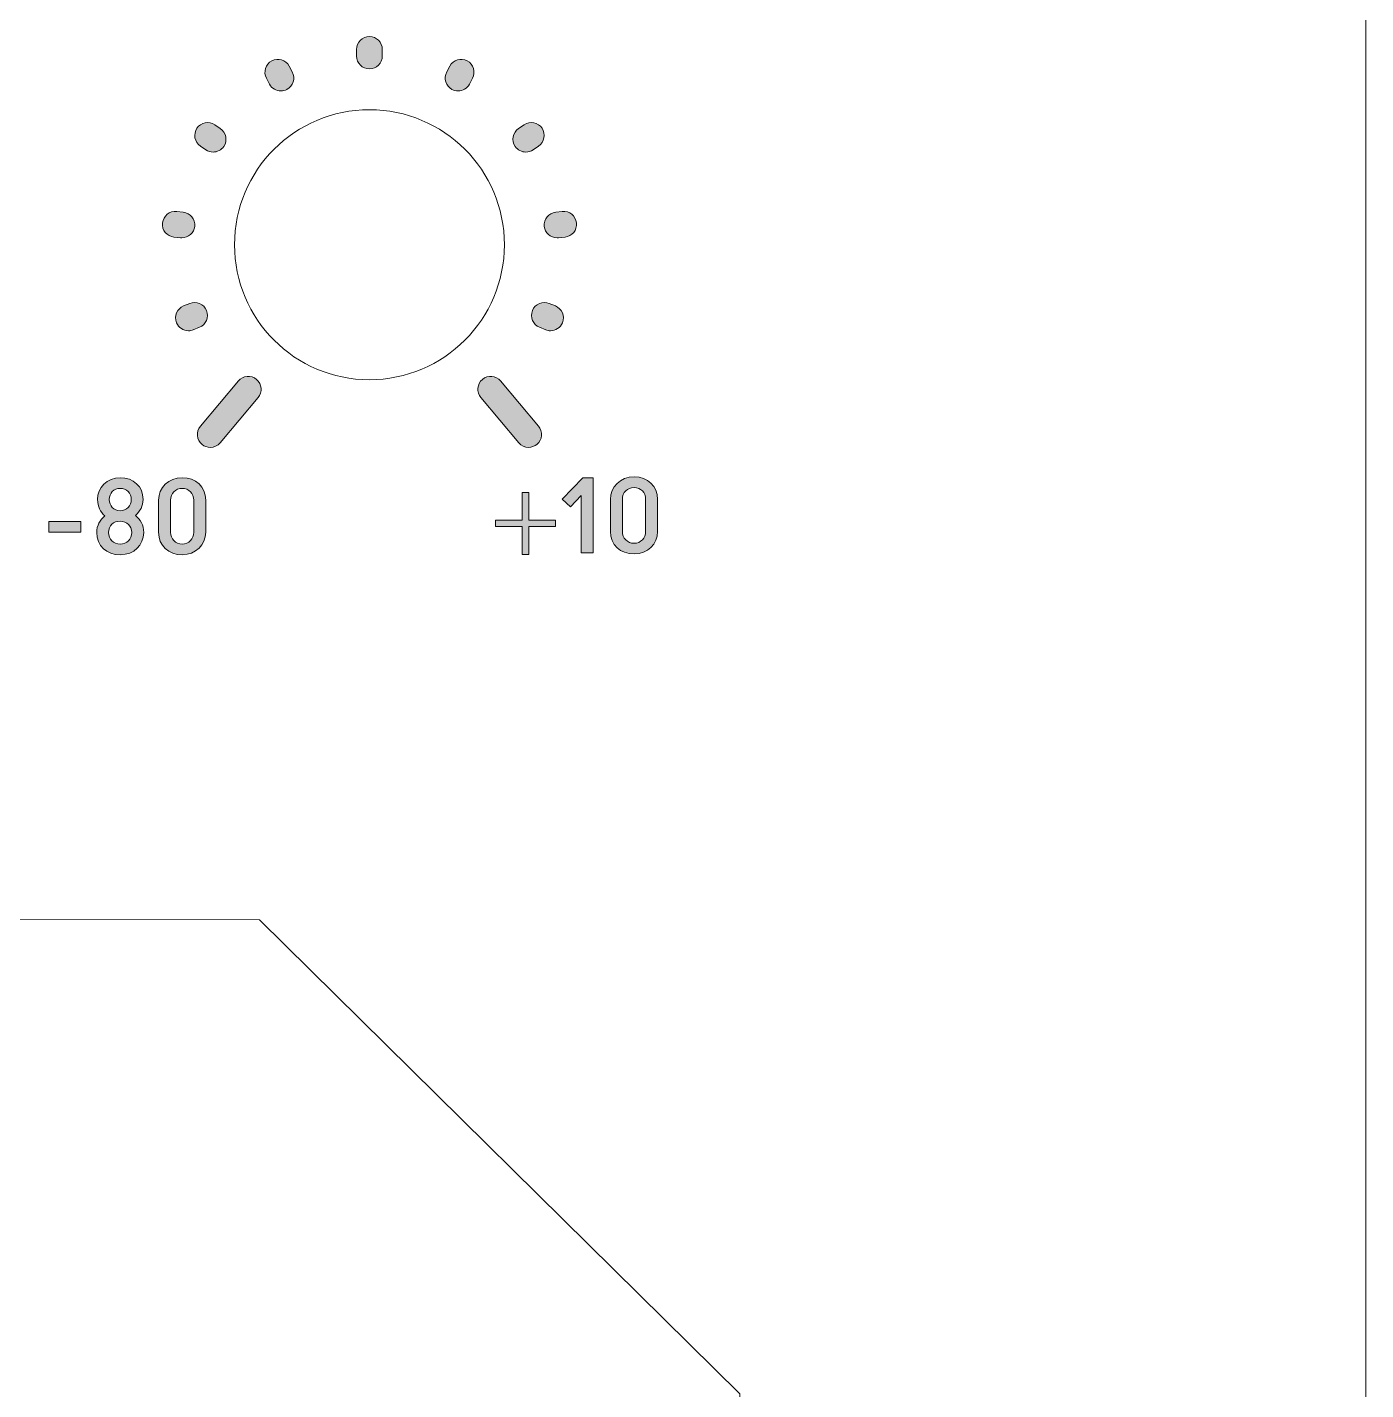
# Model space of a CAD drawing. Extents: x 246 to 922, y -755 to -114.
# Drawn here: x 766.5 to 922.4, y -596.9 to -438.4 of the extents above; entities that cross this region are included whole.
import ezdxf

# ---------------------------------------------------------------- set-up
doc = ezdxf.new("R2010")
doc.units = 0
doc.header["$MEASUREMENT"] = 0
doc.layers.add('laser_marking', color=7, linetype='Continuous', lineweight=0)
doc.layers.add('レイヤー 1', color=7, linetype='Continuous', lineweight=0)

# ---------------------------------------------------------------- blocks, each defined once
blk = doc.blocks.new('Block_0')
at = {"layer": 'レイヤー 1', "color": 7, "lineweight": 9}
blk.add_circle((806.37, -463.7), 15.71, dxfattribs=at)
blk.add_open_spline([(849.48, -597.41), (849.48, -597.41), (849.48, -755.49), (849.48, -755.49), (849.48, -755.49), (904.59, -755.39), (904.59, -755.39), (914.29, -755.37), (921.42, -747.83), (922.35, -738.23), (922.35, -738.23), (922.34, -133.16), (922.34, -133.16), (922.34, -123.34), (914.29, -115.5), (904.51, -115.5), (904.51, -115.5), (267.97, -115.51), (267.97, -115.51), (256.03, -114.2), (246.53, -120.93), (245.64, -133.07), (245.64, -133.07), (245.64, -736.62), (245.64, -736.62), (245.58, -746.71), (252.91, -755.3), (263.02, -755.32), (263.02, -755.32), (317.8, -755.47), (317.8, -755.47), (317.8, -755.47), (317.84, -597.12), (317.84, -597.12), (317.84, -597.12), (373.61, -541.72), (373.61, -541.72), (373.61, -541.72), (793.57, -542.25), (793.57, -542.25), (793.57, -542.25), (849.48, -597.41), (849.48, -597.41)], degree=3, knots=[0, 0, 0, 0, 1, 1, 1, 2, 2, 2, 3, 3, 3, 4, 4, 4, 5, 5, 5, 6, 6, 6, 7, 7, 7, 8, 8, 8, 9, 9, 9, 10, 10, 10, 11, 11, 11, 12, 12, 12, 13, 13, 13, 14, 14, 14, 14], dxfattribs=at)
blk = doc.blocks.new('Block_15')
at = {"layer": 'laser_marking'}
for points, knots in [([(829.78, -494.21), (829.78, -494.21), (828.82, -493.3), (828.82, -493.3), (828.82, -493.3), (831.22, -490.83), (831.22, -490.83), (831.22, -490.83), (832.42, -490.83), (832.42, -490.83), (832.42, -490.83), (832.42, -499.56), (832.42, -499.56), (832.42, -499.56), (831.02, -499.56), (831.02, -499.56), (831.02, -499.56), (831.02, -492.89), (831.02, -492.89), (831.02, -492.89), (829.78, -494.21), (829.78, -494.21)], [0, 0, 0, 0, 1, 1, 1, 2, 2, 2, 3, 3, 3, 4, 4, 4, 5, 5, 5, 6, 6, 6, 7, 7, 7, 7]), ([(834.42, -497.07), (834.42, -497.07), (834.42, -493.33), (834.42, -493.33), (834.42, -491.89), (835.57, -490.71), (837.18, -490.71), (838.76, -490.71), (839.91, -491.77), (839.91, -493.33), (839.91, -493.33), (839.91, -497.07), (839.91, -497.07), (839.91, -498.51), (838.76, -499.68), (837.18, -499.68), (835.57, -499.68), (834.42, -498.63), (834.42, -497.07)], [0, 0, 0, 0, 1, 1, 1, 2, 2, 2, 3, 3, 3, 4, 4, 4, 5, 5, 5, 6, 6, 6, 6]), ([(824.15, -492.53), (824.15, -492.53), (824.92, -492.53), (824.92, -492.53), (824.92, -492.53), (824.92, -495.77), (824.92, -495.77), (824.92, -495.77), (828.03, -495.77), (828.03, -495.77), (828.03, -495.77), (828.03, -496.49), (828.03, -496.49), (828.03, -496.49), (824.92, -496.49), (824.92, -496.49), (824.92, -496.49), (824.92, -499.75), (824.92, -499.75), (824.92, -499.75), (824.15, -499.75), (824.15, -499.75), (824.15, -499.75), (824.15, -496.49), (824.15, -496.49), (824.15, -496.49), (821.03, -496.49), (821.03, -496.49), (821.03, -496.49), (821.03, -495.77), (821.03, -495.77), (821.03, -495.77), (824.15, -495.77), (824.15, -495.77), (824.15, -495.77), (824.15, -492.53), (824.15, -492.53)], [0, 0, 0, 0, 1, 1, 1, 2, 2, 2, 3, 3, 3, 4, 4, 4, 5, 5, 5, 6, 6, 6, 7, 7, 7, 8, 8, 8, 9, 9, 9, 10, 10, 10, 11, 11, 11, 12, 12, 12, 12]), ([(838.52, -497.07), (838.52, -497.07), (838.52, -493.33), (838.52, -493.33), (838.52, -492.53), (837.95, -491.96), (837.18, -491.96), (836.39, -491.96), (835.81, -492.53), (835.81, -493.33), (835.81, -493.33), (835.81, -497.07), (835.81, -497.07), (835.81, -497.84), (836.39, -498.44), (837.18, -498.44), (837.95, -498.44), (838.52, -497.84), (838.52, -497.07)], [0, 0, 0, 0, 1, 1, 1, 2, 2, 2, 3, 3, 3, 4, 4, 4, 5, 5, 5, 6, 6, 6, 6])]:
    blk.add_open_spline(points, degree=3, knots=knots, dxfattribs=at)
blk = doc.blocks.new('Block_16')
at = {"layer": 'laser_marking'}
for points, knots in [([(774.62, -497.19), (774.62, -496.4), (775, -495.7), (775.58, -495.25), (775.05, -494.81), (774.72, -494.14), (774.72, -493.35), (774.72, -491.96), (775.82, -490.81), (777.35, -490.81), (778.91, -490.81), (780.02, -491.84), (780.02, -493.35), (780.02, -494.07), (779.68, -494.74), (779.13, -495.22), (779.73, -495.65), (780.09, -496.33), (780.09, -497.19), (780.09, -498.63), (778.96, -499.78), (777.35, -499.78), (775.77, -499.78), (774.62, -498.75), (774.62, -497.19)], [0, 0, 0, 0, 1, 1, 1, 2, 2, 2, 3, 3, 3, 4, 4, 4, 5, 5, 5, 6, 6, 6, 7, 7, 7, 8, 8, 8, 8]), ([(781.82, -497.16), (781.82, -497.16), (781.82, -493.42), (781.82, -493.42), (781.82, -491.98), (782.97, -490.81), (784.58, -490.81), (786.16, -490.81), (787.31, -491.86), (787.31, -493.42), (787.31, -493.42), (787.31, -497.16), (787.31, -497.16), (787.31, -498.6), (786.16, -499.78), (784.58, -499.78), (782.97, -499.78), (781.82, -498.72), (781.82, -497.16)], [0, 0, 0, 0, 1, 1, 1, 2, 2, 2, 3, 3, 3, 4, 4, 4, 5, 5, 5, 6, 6, 6, 6]), ([(778.65, -493.35), (778.65, -492.58), (778.1, -492.06), (777.35, -492.06), (776.61, -492.06), (776.08, -492.58), (776.08, -493.35), (776.08, -494.09), (776.61, -494.65), (777.35, -494.65), (778.1, -494.65), (778.65, -494.09), (778.65, -493.35)], [0, 0, 0, 0, 1, 1, 1, 2, 2, 2, 3, 3, 3, 4, 4, 4, 4]), ([(785.92, -497.16), (785.92, -497.16), (785.92, -493.42), (785.92, -493.42), (785.92, -492.63), (785.35, -492.06), (784.58, -492.06), (783.79, -492.06), (783.21, -492.63), (783.21, -493.42), (783.21, -493.42), (783.21, -497.16), (783.21, -497.16), (783.21, -497.93), (783.79, -498.53), (784.58, -498.53), (785.35, -498.53), (785.92, -497.93), (785.92, -497.16)], [0, 0, 0, 0, 1, 1, 1, 2, 2, 2, 3, 3, 3, 4, 4, 4, 5, 5, 5, 6, 6, 6, 6]), ([(772.79, -495.92), (772.79, -495.92), (772.79, -497.16), (772.79, -497.16), (772.79, -497.16), (769.05, -497.16), (769.05, -497.16), (769.05, -497.16), (769.05, -495.92), (769.05, -495.92), (769.05, -495.92), (772.79, -495.92), (772.79, -495.92)], [0, 0, 0, 0, 1, 1, 1, 2, 2, 2, 3, 3, 3, 4, 4, 4, 4]), ([(778.7, -497.19), (778.7, -496.42), (778.12, -495.87), (777.35, -495.87), (776.59, -495.87), (776.01, -496.4), (776.01, -497.19), (776.01, -497.98), (776.59, -498.53), (777.35, -498.53), (778.15, -498.53), (778.7, -497.98), (778.7, -497.19)], [0, 0, 0, 0, 1, 1, 1, 2, 2, 2, 3, 3, 3, 4, 4, 4, 4])]:
    blk.add_open_spline(points, degree=3, knots=knots, dxfattribs=at)

msp = doc.modelspace()

# ---------------------------------------------------------------- hatches: boundary and pattern name
h = msp.add_hatch(color=256)
h.dxf.hatch_style = 1
edge = h.paths.add_edge_path()
edge.add_spline(control_points=[(788.99, -486.75), (788.99, -486.75), (793.41, -481.48), (793.41, -481.48)], knot_values=[5.00001, 5.00001, 5.00001, 5.00001, 6, 6, 6, 6], degree=3, periodic=0)
edge.add_spline(control_points=[(793.41, -481.48), (793.94, -480.85), (793.86, -479.9), (793.22, -479.37)], knot_values=[4, 4, 4, 4, 5, 5, 5, 5], degree=3, periodic=0)
edge.add_spline(control_points=[(793.22, -479.37), (792.59, -478.84), (791.64, -478.92), (791.11, -479.55)], knot_values=[3, 3, 3, 3, 4, 4, 4, 4], degree=3, periodic=0)
edge.add_spline(control_points=[(791.11, -479.55), (791.11, -479.55), (786.69, -484.82), (786.69, -484.82)], knot_values=[2.00001, 2.00001, 2.00001, 2.00001, 3, 3, 3, 3], degree=3, periodic=0)
edge.add_spline(control_points=[(786.69, -484.82), (786.16, -485.45), (786.24, -486.4), (786.88, -486.93)], knot_values=[1, 1, 1, 1, 2, 2, 2, 2], degree=3, periodic=0)
edge.add_spline(control_points=[(786.88, -486.93), (787.16, -487.17), (787.5, -487.28), (787.84, -487.28)], knot_values=[0, 0, 0, 0, 1, 1, 1, 1], degree=3, periodic=0)
edge.add_spline(control_points=[(787.84, -487.28), (788.27, -487.28), (788.7, -487.1), (788.99, -486.75)], knot_values=[6, 6, 6, 6, 7, 7, 7, 7], degree=3, periodic=0)
edge = h.paths.add_edge_path()
edge.add_spline(control_points=[(786.58, -473.31), (787.34, -473), (787.71, -472.13), (787.4, -471.36)], knot_values=[4, 4, 4, 4, 5, 5, 5, 5], degree=3, periodic=0)
edge.add_spline(control_points=[(787.4, -471.36), (787.09, -470.59), (786.22, -470.22), (785.45, -470.53)], knot_values=[3, 3, 3, 3, 4, 4, 4, 4], degree=3, periodic=0)
edge.add_spline(control_points=[(785.45, -470.53), (785.45, -470.53), (784.74, -470.82), (784.74, -470.82)], knot_values=[2.00001, 2.00001, 2.00001, 2.00001, 3, 3, 3, 3], degree=3, periodic=0)
edge.add_spline(control_points=[(784.74, -470.82), (783.97, -471.13), (783.6, -472), (783.91, -472.77)], knot_values=[1, 1, 1, 1, 2, 2, 2, 2], degree=3, periodic=0)
edge.add_spline(control_points=[(783.91, -472.77), (784.15, -473.36), (784.71, -473.71), (785.3, -473.71)], knot_values=[0, 0, 0, 0, 1, 1, 1, 1], degree=3, periodic=0)
edge.add_spline(control_points=[(785.3, -473.71), (785.49, -473.71), (785.68, -473.68), (785.86, -473.6)], knot_values=[6, 6, 6, 6, 7, 7, 7, 7], degree=3, periodic=0)
edge.add_spline(control_points=[(785.86, -473.6), (785.86, -473.6), (786.58, -473.31), (786.58, -473.31)], knot_values=[5.00001, 5.00001, 5.00001, 5.00001, 6, 6, 6, 6], degree=3, periodic=0)
edge = h.paths.add_edge_path()
edge.add_spline(control_points=[(786.03, -461.56), (786.11, -460.73), (785.52, -460), (784.69, -459.91)], knot_values=[5, 5, 5, 5, 6, 6, 6, 6], degree=3, periodic=0)
edge.add_spline(control_points=[(784.69, -459.91), (784.69, -459.91), (783.93, -459.83), (783.93, -459.83)], knot_values=[4.00001, 4.00001, 4.00001, 4.00001, 5, 5, 5, 5], degree=3, periodic=0)
edge.add_spline(control_points=[(783.93, -459.83), (783.1, -459.75), (782.37, -460.34), (782.28, -461.16), (782.19, -461.99), (782.79, -462.73), (783.61, -462.81)], knot_values=[2, 2, 2, 2, 3, 3, 3, 4, 4, 4, 4], degree=3, periodic=0)
edge.add_spline(control_points=[(783.61, -462.81), (783.61, -462.81), (784.38, -462.89), (784.38, -462.89)], knot_values=[1.00001, 1.00001, 1.00001, 1.00001, 2, 2, 2, 2], degree=3, periodic=0)
edge.add_spline(control_points=[(784.38, -462.89), (784.43, -462.9), (784.48, -462.9), (784.54, -462.9)], knot_values=[0, 0, 0, 0, 1, 1, 1, 1], degree=3, periodic=0)
edge.add_spline(control_points=[(784.54, -462.9), (785.29, -462.9), (785.95, -462.33), (786.03, -461.56)], knot_values=[6, 6, 6, 6, 7, 7, 7, 7], degree=3, periodic=0)
edge = h.paths.add_edge_path()
edge.add_spline(control_points=[(789.41, -452.26), (789.88, -451.57), (789.69, -450.64), (789.01, -450.17)], knot_values=[5, 5, 5, 5, 6, 6, 6, 6], degree=3, periodic=0)
edge.add_spline(control_points=[(789.01, -450.17), (789.01, -450.17), (788.37, -449.74), (788.37, -449.74)], knot_values=[4.00001, 4.00001, 4.00001, 4.00001, 5, 5, 5, 5], degree=3, periodic=0)
edge.add_spline(control_points=[(788.37, -449.74), (787.68, -449.28), (786.75, -449.46), (786.29, -450.15)], knot_values=[3, 3, 3, 3, 4, 4, 4, 4], degree=3, periodic=0)
edge.add_spline(control_points=[(786.29, -450.15), (785.83, -450.83), (786.01, -451.77), (786.69, -452.23)], knot_values=[2, 2, 2, 2, 3, 3, 3, 3], degree=3, periodic=0)
edge.add_spline(control_points=[(786.69, -452.23), (786.69, -452.23), (787.33, -452.66), (787.33, -452.66)], knot_values=[1.00001, 1.00001, 1.00001, 1.00001, 2, 2, 2, 2], degree=3, periodic=0)
edge.add_spline(control_points=[(787.33, -452.66), (787.59, -452.83), (787.88, -452.92), (788.17, -452.92)], knot_values=[0, 0, 0, 0, 1, 1, 1, 1], degree=3, periodic=0)
edge.add_spline(control_points=[(788.17, -452.92), (788.65, -452.92), (789.12, -452.69), (789.41, -452.26)], knot_values=[6, 6, 6, 6, 7, 7, 7, 7], degree=3, periodic=0)
edge = h.paths.add_edge_path()
edge.add_spline(control_points=[(796.77, -445.63), (797.5, -445.24), (797.78, -444.33), (797.39, -443.6)], knot_values=[5, 5, 5, 5, 6, 6, 6, 6], degree=3, periodic=0)
edge.add_spline(control_points=[(797.39, -443.6), (797.39, -443.6), (797.03, -442.92), (797.03, -442.92)], knot_values=[4.00001, 4.00001, 4.00001, 4.00001, 5, 5, 5, 5], degree=3, periodic=0)
edge.add_spline(control_points=[(797.03, -442.92), (796.64, -442.19), (795.73, -441.91), (795, -442.3)], knot_values=[3, 3, 3, 3, 4, 4, 4, 4], degree=3, periodic=0)
edge.add_spline(control_points=[(795, -442.3), (794.27, -442.69), (793.99, -443.6), (794.38, -444.33)], knot_values=[2, 2, 2, 2, 3, 3, 3, 3], degree=3, periodic=0)
edge.add_spline(control_points=[(794.38, -444.33), (794.38, -444.33), (794.74, -445.01), (794.74, -445.01)], knot_values=[1.00001, 1.00001, 1.00001, 1.00001, 2, 2, 2, 2], degree=3, periodic=0)
edge.add_spline(control_points=[(794.74, -445.01), (795.01, -445.52), (795.53, -445.81), (796.07, -445.81)], knot_values=[0, 0, 0, 0, 1, 1, 1, 1], degree=3, periodic=0)
edge.add_spline(control_points=[(796.07, -445.81), (796.3, -445.81), (796.54, -445.75), (796.77, -445.63)], knot_values=[6, 6, 6, 6, 7, 7, 7, 7], degree=3, periodic=0)
edge = h.paths.add_edge_path()
edge.add_spline(control_points=[(807.87, -441.74), (807.87, -441.74), (807.87, -440.97), (807.87, -440.97)], knot_values=[4.00001, 4.00001, 4.00001, 4.00001, 5, 5, 5, 5], degree=3, periodic=0)
edge.add_spline(control_points=[(807.87, -440.97), (807.87, -440.14), (807.2, -439.47), (806.37, -439.47), (805.55, -439.47), (804.87, -440.14), (804.87, -440.97)], knot_values=[2, 2, 2, 2, 3, 3, 3, 4, 4, 4, 4], degree=3, periodic=0)
edge.add_spline(control_points=[(804.87, -440.97), (804.87, -440.97), (804.87, -441.74), (804.87, -441.74)], knot_values=[1.00001, 1.00001, 1.00001, 1.00001, 2, 2, 2, 2], degree=3, periodic=0)
edge.add_spline(control_points=[(804.87, -441.74), (804.87, -442.57), (805.55, -443.24), (806.37, -443.24)], knot_values=[0, 0, 0, 0, 1, 1, 1, 1], degree=3, periodic=0)
edge.add_spline(control_points=[(806.37, -443.24), (807.2, -443.24), (807.87, -442.57), (807.87, -441.74)], knot_values=[5, 5, 5, 5, 6, 6, 6, 6], degree=3, periodic=0)
edge = h.paths.add_edge_path()
edge.add_spline(control_points=[(818.37, -444.33), (818.76, -443.6), (818.48, -442.69), (817.75, -442.3)], knot_values=[4, 4, 4, 4, 5, 5, 5, 5], degree=3, periodic=0)
edge.add_spline(control_points=[(817.75, -442.3), (817.02, -441.91), (816.11, -442.19), (815.72, -442.92)], knot_values=[3, 3, 3, 3, 4, 4, 4, 4], degree=3, periodic=0)
edge.add_spline(control_points=[(815.72, -442.92), (815.72, -442.92), (815.36, -443.6), (815.36, -443.6)], knot_values=[2.00001, 2.00001, 2.00001, 2.00001, 3, 3, 3, 3], degree=3, periodic=0)
edge.add_spline(control_points=[(815.36, -443.6), (814.97, -444.33), (815.25, -445.24), (815.98, -445.63)], knot_values=[1, 1, 1, 1, 2, 2, 2, 2], degree=3, periodic=0)
edge.add_spline(control_points=[(815.98, -445.63), (816.2, -445.75), (816.45, -445.81), (816.68, -445.81)], knot_values=[0, 0, 0, 0, 1, 1, 1, 1], degree=3, periodic=0)
edge.add_spline(control_points=[(816.68, -445.81), (817.22, -445.81), (817.74, -445.52), (818.01, -445.01)], knot_values=[6, 6, 6, 6, 7, 7, 7, 7], degree=3, periodic=0)
edge.add_spline(control_points=[(818.01, -445.01), (818.01, -445.01), (818.37, -444.33), (818.37, -444.33)], knot_values=[5.00001, 5.00001, 5.00001, 5.00001, 6, 6, 6, 6], degree=3, periodic=0)
edge = h.paths.add_edge_path()
edge.add_spline(control_points=[(826.06, -452.23), (826.74, -451.77), (826.92, -450.83), (826.46, -450.15)], knot_values=[4, 4, 4, 4, 5, 5, 5, 5], degree=3, periodic=0)
edge.add_spline(control_points=[(826.46, -450.15), (826, -449.46), (825.06, -449.28), (824.38, -449.74)], knot_values=[3, 3, 3, 3, 4, 4, 4, 4], degree=3, periodic=0)
edge.add_spline(control_points=[(824.38, -449.74), (824.38, -449.74), (823.74, -450.17), (823.74, -450.17)], knot_values=[2.00001, 2.00001, 2.00001, 2.00001, 3, 3, 3, 3], degree=3, periodic=0)
edge.add_spline(control_points=[(823.74, -450.17), (823.05, -450.64), (822.87, -451.57), (823.34, -452.26)], knot_values=[1, 1, 1, 1, 2, 2, 2, 2], degree=3, periodic=0)
edge.add_spline(control_points=[(823.34, -452.26), (823.63, -452.69), (824.1, -452.92), (824.58, -452.92)], knot_values=[0, 0, 0, 0, 1, 1, 1, 1], degree=3, periodic=0)
edge.add_spline(control_points=[(824.58, -452.92), (824.87, -452.92), (825.16, -452.83), (825.42, -452.66)], knot_values=[6, 6, 6, 6, 7, 7, 7, 7], degree=3, periodic=0)
edge.add_spline(control_points=[(825.42, -452.66), (825.42, -452.66), (826.06, -452.23), (826.06, -452.23)], knot_values=[5.00001, 5.00001, 5.00001, 5.00001, 6, 6, 6, 6], degree=3, periodic=0)
edge = h.paths.add_edge_path()
edge.add_spline(control_points=[(830.47, -461.16), (830.38, -460.34), (829.64, -459.74), (828.82, -459.83)], knot_values=[3, 3, 3, 3, 4, 4, 4, 4], degree=3, periodic=0)
edge.add_spline(control_points=[(828.82, -459.83), (828.82, -459.83), (828.06, -459.91), (828.06, -459.91)], knot_values=[2.00001, 2.00001, 2.00001, 2.00001, 3, 3, 3, 3], degree=3, periodic=0)
edge.add_spline(control_points=[(828.06, -459.91), (827.23, -460), (826.64, -460.73), (826.72, -461.56)], knot_values=[1, 1, 1, 1, 2, 2, 2, 2], degree=3, periodic=0)
edge.add_spline(control_points=[(826.72, -461.56), (826.8, -462.33), (827.45, -462.9), (828.21, -462.9)], knot_values=[0, 0, 0, 0, 1, 1, 1, 1], degree=3, periodic=0)
edge.add_spline(control_points=[(828.21, -462.9), (828.26, -462.9), (828.32, -462.9), (828.37, -462.89)], knot_values=[6, 6, 6, 6, 7, 7, 7, 7], degree=3, periodic=0)
edge.add_spline(control_points=[(828.37, -462.89), (828.37, -462.89), (829.14, -462.81), (829.14, -462.81)], knot_values=[5.00001, 5.00001, 5.00001, 5.00001, 6, 6, 6, 6], degree=3, periodic=0)
edge.add_spline(control_points=[(829.14, -462.81), (829.96, -462.73), (830.56, -461.99), (830.47, -461.16)], knot_values=[4, 4, 4, 4, 5, 5, 5, 5], degree=3, periodic=0)
edge = h.paths.add_edge_path()
edge.add_spline(control_points=[(828.84, -472.77), (829.15, -472), (828.78, -471.13), (828.01, -470.82)], knot_values=[5, 5, 5, 5, 6, 6, 6, 6], degree=3, periodic=0)
edge.add_spline(control_points=[(828.01, -470.82), (828.01, -470.82), (827.3, -470.53), (827.3, -470.53)], knot_values=[4.00001, 4.00001, 4.00001, 4.00001, 5, 5, 5, 5], degree=3, periodic=0)
edge.add_spline(control_points=[(827.3, -470.53), (826.53, -470.22), (825.65, -470.59), (825.34, -471.36)], knot_values=[3, 3, 3, 3, 4, 4, 4, 4], degree=3, periodic=0)
edge.add_spline(control_points=[(825.34, -471.36), (825.03, -472.13), (825.41, -473), (826.17, -473.31)], knot_values=[2, 2, 2, 2, 3, 3, 3, 3], degree=3, periodic=0)
edge.add_spline(control_points=[(826.17, -473.31), (826.17, -473.31), (826.89, -473.6), (826.89, -473.6)], knot_values=[1.00001, 1.00001, 1.00001, 1.00001, 2, 2, 2, 2], degree=3, periodic=0)
edge.add_spline(control_points=[(826.89, -473.6), (827.07, -473.68), (827.26, -473.71), (827.45, -473.71)], knot_values=[0, 0, 0, 0, 1, 1, 1, 1], degree=3, periodic=0)
edge.add_spline(control_points=[(827.45, -473.71), (828.04, -473.71), (828.6, -473.36), (828.84, -472.77)], knot_values=[6, 6, 6, 6, 7, 7, 7, 7], degree=3, periodic=0)
edge = h.paths.add_edge_path()
edge.add_spline(control_points=[(826.05, -484.81), (826.05, -484.81), (821.64, -479.55), (821.64, -479.55)], knot_values=[4.00001, 4.00001, 4.00001, 4.00001, 5, 5, 5, 5], degree=3, periodic=0)
edge.add_spline(control_points=[(821.64, -479.55), (821.11, -478.92), (820.16, -478.84), (819.53, -479.37)], knot_values=[3, 3, 3, 3, 4, 4, 4, 4], degree=3, periodic=0)
edge.add_spline(control_points=[(819.53, -479.37), (818.89, -479.9), (818.81, -480.85), (819.34, -481.48)], knot_values=[2, 2, 2, 2, 3, 3, 3, 3], degree=3, periodic=0)
edge.add_spline(control_points=[(819.34, -481.48), (819.34, -481.48), (823.75, -486.74), (823.75, -486.74)], knot_values=[1.00001, 1.00001, 1.00001, 1.00001, 2, 2, 2, 2], degree=3, periodic=0)
edge.add_spline(control_points=[(823.75, -486.74), (824.05, -487.1), (824.48, -487.28), (824.9, -487.28)], knot_values=[0, 0, 0, 0, 1, 1, 1, 1], degree=3, periodic=0)
edge.add_spline(control_points=[(824.9, -487.28), (825.24, -487.28), (825.59, -487.16), (825.87, -486.93)], knot_values=[6, 6, 6, 6, 7, 7, 7, 7], degree=3, periodic=0)
edge.add_spline(control_points=[(825.87, -486.93), (826.5, -486.39), (826.58, -485.45), (826.05, -484.81)], knot_values=[5, 5, 5, 5, 6, 6, 6, 6], degree=3, periodic=0)
h = msp.add_hatch(color=256)
h.dxf.hatch_style = 1
edge = h.paths.add_edge_path()
edge.add_spline(control_points=[(772.79, -495.92), (772.79, -495.92), (772.79, -497.16), (772.79, -497.16), (772.79, -497.16), (769.05, -497.16), (769.05, -497.16), (769.05, -497.16), (769.05, -495.92), (769.05, -495.92), (769.05, -495.92), (772.79, -495.92), (772.79, -495.92)], knot_values=[0, 0, 0, 0, 1, 1, 1, 2, 2, 2, 3, 3, 3, 4, 4, 4, 4], degree=3, periodic=0)
edge = h.paths.add_edge_path()
edge.add_spline(control_points=[(779.13, -495.22), (779.68, -494.74), (780.02, -494.07), (780.02, -493.35)], knot_values=[4, 4, 4, 4, 5, 5, 5, 5], degree=3, periodic=0)
edge.add_spline(control_points=[(780.02, -493.35), (780.02, -491.84), (778.91, -490.81), (777.35, -490.81)], knot_values=[3, 3, 3, 3, 4, 4, 4, 4], degree=3, periodic=0)
edge.add_spline(control_points=[(777.35, -490.81), (775.82, -490.81), (774.72, -491.96), (774.72, -493.35)], knot_values=[2, 2, 2, 2, 3, 3, 3, 3], degree=3, periodic=0)
edge.add_spline(control_points=[(774.72, -493.35), (774.72, -494.14), (775.05, -494.81), (775.58, -495.25)], knot_values=[1, 1, 1, 1, 2, 2, 2, 2], degree=3, periodic=0)
edge.add_spline(control_points=[(775.58, -495.25), (775, -495.7), (774.62, -496.4), (774.62, -497.19)], knot_values=[0, 0, 0, 0, 1, 1, 1, 1], degree=3, periodic=0)
edge.add_spline(control_points=[(774.62, -497.19), (774.62, -498.75), (775.77, -499.78), (777.35, -499.78)], knot_values=[7, 7, 7, 7, 8, 8, 8, 8], degree=3, periodic=0)
edge.add_spline(control_points=[(777.35, -499.78), (778.96, -499.78), (780.09, -498.63), (780.09, -497.19)], knot_values=[6, 6, 6, 6, 7, 7, 7, 7], degree=3, periodic=0)
edge.add_spline(control_points=[(780.09, -497.19), (780.09, -496.33), (779.73, -495.65), (779.13, -495.22)], knot_values=[5, 5, 5, 5, 6, 6, 6, 6], degree=3, periodic=0)
edge = h.paths.add_edge_path(flags=16)
edge.add_spline(control_points=[(778.65, -493.35), (778.65, -492.58), (778.1, -492.06), (777.35, -492.06), (776.61, -492.06), (776.08, -492.58), (776.08, -493.35), (776.08, -494.09), (776.61, -494.65), (777.35, -494.65), (778.1, -494.65), (778.65, -494.09), (778.65, -493.35)], knot_values=[0, 0, 0, 0, 1, 1, 1, 2, 2, 2, 3, 3, 3, 4, 4, 4, 4], degree=3, periodic=0)
edge = h.paths.add_edge_path(flags=16)
edge.add_spline(control_points=[(778.7, -497.19), (778.7, -496.42), (778.12, -495.87), (777.35, -495.87), (776.59, -495.87), (776.01, -496.4), (776.01, -497.19), (776.01, -497.98), (776.59, -498.53), (777.35, -498.53), (778.15, -498.53), (778.7, -497.98), (778.7, -497.19)], knot_values=[0, 0, 0, 0, 1, 1, 1, 2, 2, 2, 3, 3, 3, 4, 4, 4, 4], degree=3, periodic=0)
edge = h.paths.add_edge_path()
edge.add_spline(control_points=[(787.31, -497.16), (787.31, -497.16), (787.31, -493.42), (787.31, -493.42)], knot_values=[3.00001, 3.00001, 3.00001, 3.00001, 4, 4, 4, 4], degree=3, periodic=0)
edge.add_spline(control_points=[(787.31, -493.42), (787.31, -491.86), (786.16, -490.81), (784.58, -490.81)], knot_values=[2, 2, 2, 2, 3, 3, 3, 3], degree=3, periodic=0)
edge.add_spline(control_points=[(784.58, -490.81), (782.97, -490.81), (781.82, -491.98), (781.82, -493.42)], knot_values=[1, 1, 1, 1, 2, 2, 2, 2], degree=3, periodic=0)
edge.add_spline(control_points=[(781.82, -493.42), (781.82, -493.42), (781.82, -497.16), (781.82, -497.16)], knot_values=[0.00001, 0.00001, 0.00001, 0.00001, 1, 1, 1, 1], degree=3, periodic=0)
edge.add_spline(control_points=[(781.82, -497.16), (781.82, -498.72), (782.97, -499.78), (784.58, -499.78)], knot_values=[5, 5, 5, 5, 6, 6, 6, 6], degree=3, periodic=0)
edge.add_spline(control_points=[(784.58, -499.78), (786.16, -499.78), (787.31, -498.6), (787.31, -497.16)], knot_values=[4, 4, 4, 4, 5, 5, 5, 5], degree=3, periodic=0)
edge = h.paths.add_edge_path(flags=16)
edge.add_spline(control_points=[(785.92, -497.16), (785.92, -497.16), (785.92, -493.42), (785.92, -493.42)], knot_values=[0.00001, 0.00001, 0.00001, 0.00001, 1, 1, 1, 1], degree=3, periodic=0)
edge.add_spline(control_points=[(785.92, -493.42), (785.92, -492.63), (785.35, -492.06), (784.58, -492.06)], knot_values=[1, 1, 1, 1, 2, 2, 2, 2], degree=3, periodic=0)
edge.add_spline(control_points=[(784.58, -492.06), (783.79, -492.06), (783.21, -492.63), (783.21, -493.42)], knot_values=[2, 2, 2, 2, 3, 3, 3, 3], degree=3, periodic=0)
edge.add_spline(control_points=[(783.21, -493.42), (783.21, -493.42), (783.21, -497.16), (783.21, -497.16)], knot_values=[3.00001, 3.00001, 3.00001, 3.00001, 4, 4, 4, 4], degree=3, periodic=0)
edge.add_spline(control_points=[(783.21, -497.16), (783.21, -497.93), (783.79, -498.53), (784.58, -498.53)], knot_values=[4, 4, 4, 4, 5, 5, 5, 5], degree=3, periodic=0)
edge.add_spline(control_points=[(784.58, -498.53), (785.35, -498.53), (785.92, -497.93), (785.92, -497.16)], knot_values=[5, 5, 5, 5, 6, 6, 6, 6], degree=3, periodic=0)
edge = h.paths.add_edge_path()
edge.add_spline(control_points=[(824.15, -492.53), (824.15, -492.53), (824.92, -492.53), (824.92, -492.53), (824.92, -492.53), (824.92, -495.77), (824.92, -495.77), (824.92, -495.77), (828.03, -495.77), (828.03, -495.77), (828.03, -495.77), (828.03, -496.49), (828.03, -496.49), (828.03, -496.49), (824.92, -496.49), (824.92, -496.49), (824.92, -496.49), (824.92, -499.75), (824.92, -499.75), (824.92, -499.75), (824.15, -499.75), (824.15, -499.75), (824.15, -499.75), (824.15, -496.49), (824.15, -496.49), (824.15, -496.49), (821.03, -496.49), (821.03, -496.49), (821.03, -496.49), (821.03, -495.77), (821.03, -495.77), (821.03, -495.77), (824.15, -495.77), (824.15, -495.77), (824.15, -495.77), (824.15, -492.53), (824.15, -492.53)], knot_values=[0, 0, 0, 0, 1, 1, 1, 2, 2, 2, 3, 3, 3, 4, 4, 4, 5, 5, 5, 6, 6, 6, 7, 7, 7, 8, 8, 8, 9, 9, 9, 10, 10, 10, 11, 11, 11, 12, 12, 12, 12], degree=3, periodic=0)
edge = h.paths.add_edge_path()
edge.add_spline(control_points=[(829.78, -494.21), (829.78, -494.21), (828.82, -493.3), (828.82, -493.3), (828.82, -493.3), (831.22, -490.83), (831.22, -490.83), (831.22, -490.83), (832.42, -490.83), (832.42, -490.83), (832.42, -490.83), (832.42, -499.56), (832.42, -499.56), (832.42, -499.56), (831.02, -499.56), (831.02, -499.56), (831.02, -499.56), (831.02, -492.89), (831.02, -492.89), (831.02, -492.89), (829.78, -494.21), (829.78, -494.21)], knot_values=[0, 0, 0, 0, 0.999999, 0.999999, 0.999999, 1.999999, 1.999999, 1.999999, 2.999999, 2.999999, 2.999999, 3.999999, 3.999999, 3.999999, 4.999999, 4.999999, 4.999999, 5.999999, 5.999999, 5.999999, 6.999999, 6.999999, 6.999999, 6.999999], degree=3, periodic=0)
edge = h.paths.add_edge_path()
edge.add_spline(control_points=[(839.91, -493.33), (839.91, -491.77), (838.76, -490.71), (837.18, -490.71)], knot_values=[2, 2, 2, 2, 3, 3, 3, 3], degree=3, periodic=0)
edge.add_spline(control_points=[(837.18, -490.71), (835.57, -490.71), (834.42, -491.89), (834.42, -493.33)], knot_values=[1, 1, 1, 1, 2, 2, 2, 2], degree=3, periodic=0)
edge.add_spline(control_points=[(834.42, -493.33), (834.42, -493.33), (834.42, -497.07), (834.42, -497.07)], knot_values=[0.00001, 0.00001, 0.00001, 0.00001, 1, 1, 1, 1], degree=3, periodic=0)
edge.add_spline(control_points=[(834.42, -497.07), (834.42, -498.63), (835.57, -499.68), (837.18, -499.68)], knot_values=[5, 5, 5, 5, 6, 6, 6, 6], degree=3, periodic=0)
edge.add_spline(control_points=[(837.18, -499.68), (838.76, -499.68), (839.91, -498.51), (839.91, -497.07)], knot_values=[4, 4, 4, 4, 5, 5, 5, 5], degree=3, periodic=0)
edge.add_spline(control_points=[(839.91, -497.07), (839.91, -497.07), (839.91, -493.33), (839.91, -493.33)], knot_values=[3.00001, 3.00001, 3.00001, 3.00001, 4, 4, 4, 4], degree=3, periodic=0)
edge = h.paths.add_edge_path(flags=16)
edge.add_spline(control_points=[(838.52, -497.07), (838.52, -497.07), (838.52, -493.33), (838.52, -493.33)], knot_values=[0.00001, 0.00001, 0.00001, 0.00001, 1, 1, 1, 1], degree=3, periodic=0)
edge.add_spline(control_points=[(838.52, -493.33), (838.52, -492.53), (837.95, -491.96), (837.18, -491.96)], knot_values=[1, 1, 1, 1, 2, 2, 2, 2], degree=3, periodic=0)
edge.add_spline(control_points=[(837.18, -491.96), (836.39, -491.96), (835.81, -492.53), (835.81, -493.33)], knot_values=[2, 2, 2, 2, 3, 3, 3, 3], degree=3, periodic=0)
edge.add_spline(control_points=[(835.81, -493.33), (835.81, -493.33), (835.81, -497.07), (835.81, -497.07)], knot_values=[3.00001, 3.00001, 3.00001, 3.00001, 4, 4, 4, 4], degree=3, periodic=0)
edge.add_spline(control_points=[(835.81, -497.07), (835.81, -497.84), (836.39, -498.44), (837.18, -498.44)], knot_values=[4, 4, 4, 4, 5, 5, 5, 5], degree=3, periodic=0)
edge.add_spline(control_points=[(837.18, -498.44), (837.95, -498.44), (838.52, -497.84), (838.52, -497.07)], knot_values=[5, 5, 5, 5, 6, 6, 6, 6], degree=3, periodic=0)

# ---------------------------------------------------------------- linework, layer by layer
at = {"layer": 'laser_marking'}
for points, knots in [([(806.37, -443.24), (805.55, -443.24), (804.87, -442.57), (804.87, -441.74), (804.87, -441.74), (804.87, -440.97), (804.87, -440.97), (804.87, -440.14), (805.55, -439.47), (806.37, -439.47), (807.2, -439.47), (807.87, -440.14), (807.87, -440.97), (807.87, -440.97), (807.87, -441.74), (807.87, -441.74), (807.87, -442.57), (807.2, -443.24), (806.37, -443.24)], [0, 0, 0, 0, 1, 1, 1, 2, 2, 2, 3, 3, 3, 4, 4, 4, 5, 5, 5, 6, 6, 6, 6]), ([(796.07, -445.81), (795.53, -445.81), (795.01, -445.52), (794.74, -445.01), (794.74, -445.01), (794.38, -444.33), (794.38, -444.33), (793.99, -443.6), (794.27, -442.69), (795, -442.3), (795.73, -441.91), (796.64, -442.19), (797.03, -442.92), (797.03, -442.92), (797.39, -443.6), (797.39, -443.6), (797.78, -444.33), (797.5, -445.24), (796.77, -445.63), (796.54, -445.75), (796.3, -445.81), (796.07, -445.81)], [0, 0, 0, 0, 1, 1, 1, 2, 2, 2, 3, 3, 3, 4, 4, 4, 5, 5, 5, 6, 6, 6, 7, 7, 7, 7]), ([(816.68, -445.81), (816.45, -445.81), (816.2, -445.75), (815.98, -445.63), (815.25, -445.24), (814.97, -444.33), (815.36, -443.6), (815.36, -443.6), (815.72, -442.92), (815.72, -442.92), (816.11, -442.19), (817.02, -441.91), (817.75, -442.3), (818.48, -442.69), (818.76, -443.6), (818.37, -444.33), (818.37, -444.33), (818.01, -445.01), (818.01, -445.01), (817.74, -445.52), (817.22, -445.81), (816.68, -445.81)], [0, 0, 0, 0, 1, 1, 1, 2, 2, 2, 3, 3, 3, 4, 4, 4, 5, 5, 5, 6, 6, 6, 7, 7, 7, 7]), ([(788.17, -452.92), (787.88, -452.92), (787.59, -452.83), (787.33, -452.66), (787.33, -452.66), (786.69, -452.23), (786.69, -452.23), (786.01, -451.77), (785.83, -450.83), (786.29, -450.15), (786.75, -449.46), (787.68, -449.28), (788.37, -449.74), (788.37, -449.74), (789.01, -450.17), (789.01, -450.17), (789.69, -450.64), (789.88, -451.57), (789.41, -452.26), (789.12, -452.69), (788.65, -452.92), (788.17, -452.92)], [0, 0, 0, 0, 1, 1, 1, 2, 2, 2, 3, 3, 3, 4, 4, 4, 5, 5, 5, 6, 6, 6, 7, 7, 7, 7]), ([(824.58, -452.92), (824.1, -452.92), (823.63, -452.69), (823.34, -452.26), (822.87, -451.57), (823.05, -450.64), (823.74, -450.17), (823.74, -450.17), (824.38, -449.74), (824.38, -449.74), (825.06, -449.28), (826, -449.46), (826.46, -450.15), (826.92, -450.83), (826.74, -451.77), (826.06, -452.23), (826.06, -452.23), (825.42, -452.66), (825.42, -452.66), (825.16, -452.83), (824.87, -452.92), (824.58, -452.92)], [0, 0, 0, 0, 1, 1, 1, 2, 2, 2, 3, 3, 3, 4, 4, 4, 5, 5, 5, 6, 6, 6, 7, 7, 7, 7]), ([(784.54, -462.9), (784.48, -462.9), (784.43, -462.9), (784.38, -462.89), (784.38, -462.89), (783.61, -462.81), (783.61, -462.81), (782.79, -462.73), (782.19, -461.99), (782.28, -461.16), (782.37, -460.34), (783.1, -459.75), (783.93, -459.83), (783.93, -459.83), (784.69, -459.91), (784.69, -459.91), (785.52, -460), (786.11, -460.73), (786.03, -461.56), (785.95, -462.33), (785.29, -462.9), (784.54, -462.9)], [0, 0, 0, 0, 1, 1, 1, 2, 2, 2, 3, 3, 3, 4, 4, 4, 5, 5, 5, 6, 6, 6, 7, 7, 7, 7]), ([(828.21, -462.9), (827.45, -462.9), (826.8, -462.33), (826.72, -461.56), (826.64, -460.73), (827.23, -460), (828.06, -459.91), (828.06, -459.91), (828.82, -459.83), (828.82, -459.83), (829.64, -459.74), (830.38, -460.34), (830.47, -461.16), (830.56, -461.99), (829.96, -462.73), (829.14, -462.81), (829.14, -462.81), (828.37, -462.89), (828.37, -462.89), (828.32, -462.9), (828.26, -462.9), (828.21, -462.9)], [0, 0, 0, 0, 1, 1, 1, 2, 2, 2, 3, 3, 3, 4, 4, 4, 5, 5, 5, 6, 6, 6, 7, 7, 7, 7]), ([(785.3, -473.71), (784.71, -473.71), (784.15, -473.36), (783.91, -472.77), (783.6, -472), (783.97, -471.13), (784.74, -470.82), (784.74, -470.82), (785.45, -470.53), (785.45, -470.53), (786.22, -470.22), (787.09, -470.59), (787.4, -471.36), (787.71, -472.13), (787.34, -473), (786.58, -473.31), (786.58, -473.31), (785.86, -473.6), (785.86, -473.6), (785.68, -473.68), (785.49, -473.71), (785.3, -473.71)], [0, 0, 0, 0, 1, 1, 1, 2, 2, 2, 3, 3, 3, 4, 4, 4, 5, 5, 5, 6, 6, 6, 7, 7, 7, 7]), ([(827.45, -473.71), (827.26, -473.71), (827.07, -473.68), (826.89, -473.6), (826.89, -473.6), (826.17, -473.31), (826.17, -473.31), (825.41, -473), (825.03, -472.13), (825.34, -471.36), (825.65, -470.59), (826.53, -470.22), (827.3, -470.53), (827.3, -470.53), (828.01, -470.82), (828.01, -470.82), (828.78, -471.13), (829.15, -472), (828.84, -472.77), (828.6, -473.36), (828.04, -473.71), (827.45, -473.71)], [0, 0, 0, 0, 1, 1, 1, 2, 2, 2, 3, 3, 3, 4, 4, 4, 5, 5, 5, 6, 6, 6, 7, 7, 7, 7]), ([(787.84, -487.28), (787.5, -487.28), (787.16, -487.17), (786.88, -486.93), (786.24, -486.4), (786.16, -485.45), (786.69, -484.82), (786.69, -484.82), (791.11, -479.55), (791.11, -479.55), (791.64, -478.92), (792.59, -478.84), (793.22, -479.37), (793.86, -479.9), (793.94, -480.85), (793.41, -481.48), (793.41, -481.48), (788.99, -486.75), (788.99, -486.75), (788.7, -487.1), (788.27, -487.28), (787.84, -487.28)], [0, 0, 0, 0, 1, 1, 1, 2, 2, 2, 3, 3, 3, 4, 4, 4, 5, 5, 5, 6, 6, 6, 7, 7, 7, 7]), ([(824.9, -487.28), (824.48, -487.28), (824.05, -487.1), (823.75, -486.74), (823.75, -486.74), (819.34, -481.48), (819.34, -481.48), (818.81, -480.85), (818.89, -479.9), (819.53, -479.37), (820.16, -478.84), (821.11, -478.92), (821.64, -479.55), (821.64, -479.55), (826.05, -484.81), (826.05, -484.81), (826.58, -485.45), (826.5, -486.39), (825.87, -486.93), (825.59, -487.16), (825.24, -487.28), (824.9, -487.28)], [0, 0, 0, 0, 1, 1, 1, 2, 2, 2, 3, 3, 3, 4, 4, 4, 5, 5, 5, 6, 6, 6, 7, 7, 7, 7])]:
    msp.add_open_spline(points, degree=3, knots=knots, dxfattribs=at)

# ---------------------------------------------------------------- block references
for name in ['Block_16', 'Block_15']:
    msp.add_blockref(name, (0, 0), dxfattribs=at)
at = {"layer": 'レイヤー 1'}
msp.add_blockref('Block_0', (0, 0), dxfattribs=at)

doc.saveas('drawing.dxf')
